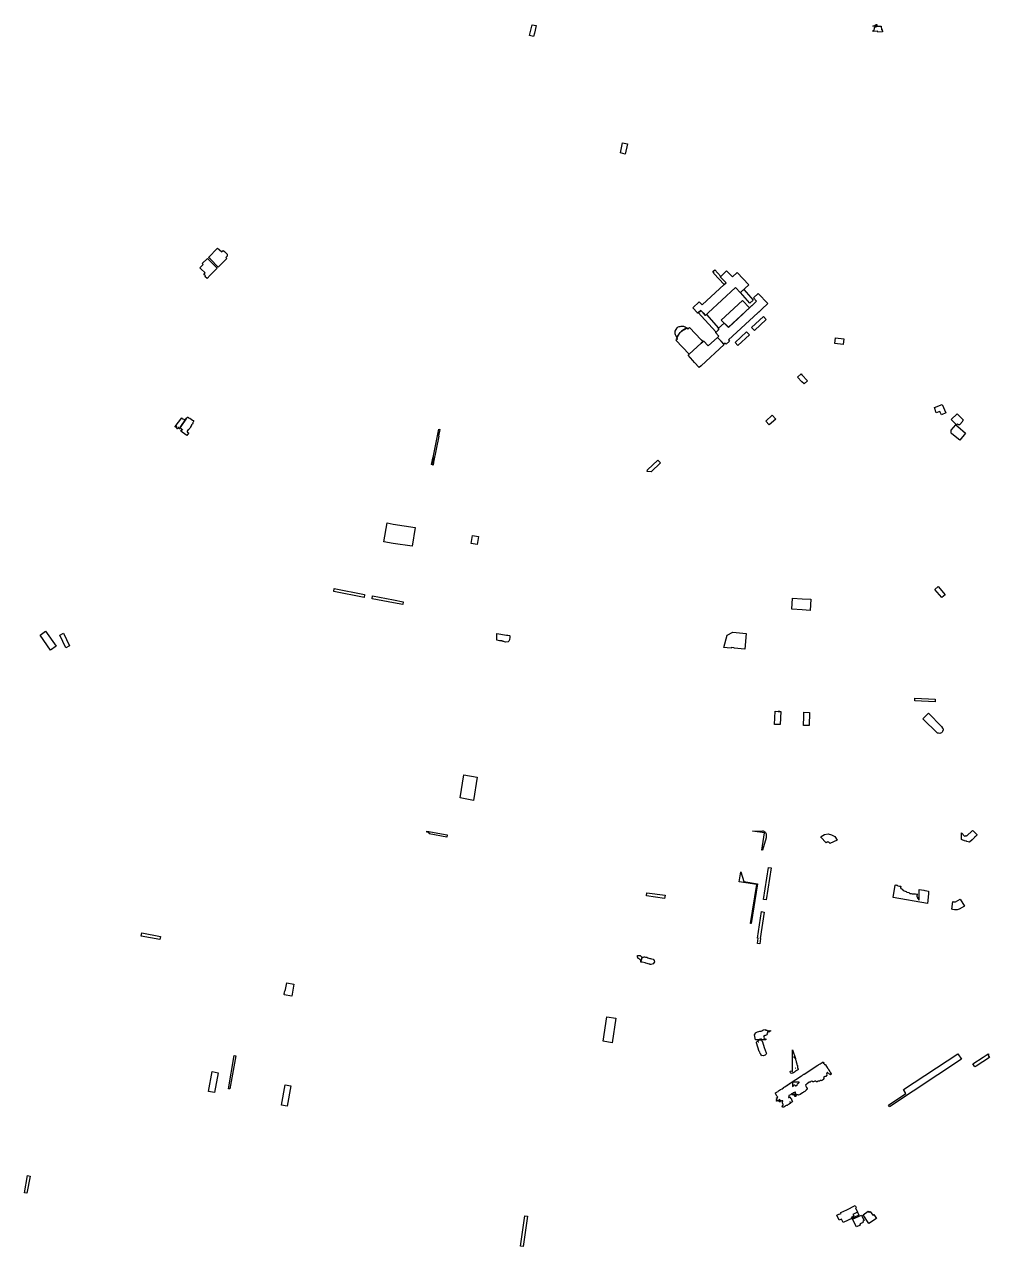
# Model space of a CAD drawing. Header units: metres. Extents: x 211180 to 213385, y 466835 to 469594.
# Drawn here: x 211198 to 212251, y 466835 to 468168 of the extents above; entities that cross this region are included whole.
import ezdxf

# ---------------------------------------------------------------- set-up
doc = ezdxf.new("R2010")
doc.units = ezdxf.units.M
doc.layers.add('DESCRIPTION_ERROR', color=5, linetype='Continuous')
doc.layers.add('EXCESS_ERROR', color=1, linetype='Continuous')

msp = doc.modelspace()

# ---------------------------------------------------------------- linework, layer by layer
at = {"layer": 'DESCRIPTION_ERROR'}
for points in [[(212126.3, 468166.8), (212127.4, 468167.8), (212128.3, 468168), (212128.3, 468166.1), (212129.2, 468166.2), (212130.1, 468166), (212130.5, 468166.3), (212131.6, 468166.3), (212131.7, 468166), (212133, 468166), (212133.3, 468162.2), (212133.3, 468162.2), (212134.2, 468162.3), (212134.4, 468160), (212129.3, 468159.7), (212129.2, 468160.5), (212124, 468160.2), (212124.5, 468161.3), (212125.4, 468161.9), (212125.3, 468162.5), (212125.8, 468163.1), (212125.8, 468164.5), (212126, 468165.1), (212128.3, 468165.6), (212128.3, 468166), (212124.1, 468166.1), (212124.1, 468166.3), (212126.3, 468166.8)], [(211376.4, 467739.4), (211376.8, 467739.4), (211376.9, 467739.3), (211377, 467739.3), (211377.4, 467738.9), (211378.6, 467738.4), (211381.6, 467736.1), (211382.6, 467735.8), (211382.6, 467734.9), (211382.3, 467734), (211382, 467733.8), (211382, 467733.1), (211381.6, 467732), (211380.7, 467731.3), (211380.5, 467730.5), (211380.2, 467730.4), (211380.2, 467729.9), (211379.4, 467728.9), (211379.4, 467728.1), (211378.4, 467727.2), (211378.2, 467726.3), (211377.7, 467726), (211377.4, 467726.3), (211375.7, 467724.1), (211376, 467723.2), (211377.3, 467722.3), (211377.3, 467722.2), (211377.4, 467722.1), (211377.4, 467722), (211375.5, 467719.4), (211370.5, 467723), (211369, 467724.1), (211370.6, 467726.4), (211369, 467724.1), (211369, 467724.2), (211369.8, 467725.4), (211370, 467726.5), (211369.2, 467726.8), (211368.4, 467727.5), (211368.1, 467727.5), (211367.8, 467726.9), (211367.3, 467726.9), (211367.3, 467727.6), (211366.8, 467728.1), (211366.3, 467728.1), (211365.7, 467726.9), (211365.4, 467726.8), (211364.5, 467727.7), (211364.5, 467729.3), (211364.3, 467729.4), (211364.2, 467729), (211364.3, 467728.2), (211363.8, 467728.1), (211362.8, 467728.9), (211362.8, 467729.2), (211369.9, 467738.6), (211370, 467738.4), (211371.2, 467737.7), (211372.4, 467737.4), (211372.6, 467737), (211373, 467736.7), (211373.2, 467736), (211373.6, 467736.2), (211374.6, 467737.7), (211375.2, 467738.3), (211368.1, 467728.3), (211375.3, 467738.3), (211376.4, 467739.4)], [(211373, 467735.6), (211373, 467735.9), (211372.9, 467735.6), (211373, 467735.6)], [(211727.8, 467500.9), (211727.8, 467499.5), (211727.4, 467496.7), (211726.9, 467495.2), (211726, 467494.3), (211723, 467494), (211721.9, 467494.2), (211721.9, 467494.4), (211721.3, 467494.8), (211719.8, 467494.8), (211719.4, 467495.3), (211718.9, 467495.4), (211716.5, 467495.4), (211715, 467496), (211713.7, 467496.2), (211713.6, 467503.6), (211724.2, 467501.7), (211725.1, 467501.5), (211725.7, 467501.5), (211727.5, 467501.2), (211727.8, 467500.9)], [(212221.4, 467278.4), (212220.5, 467278.6), (212220.5, 467286.1), (212224.4, 467282.1), (212225.3, 467283), (212226.1, 467282.2), (212232.5, 467288.5), (212233.4, 467288.2), (212236.2, 467285.3), (212237.2, 467284.6), (212237.5, 467284.1), (212237.5, 467283.4), (212235.9, 467281.9), (212235, 467281.1), (212234.9, 467281), (212232.3, 467278.5), (212232.2, 467278.4), (212232.2, 467278.4), (212229.5, 467275.8), (212229.4, 467275.8), (212226.5, 467276.6), (212226, 467276.9), (212225.3, 467277), (212223.8, 467277.4), (212223.7, 467277.5), (212223.3, 467277.6), (212222.3, 467277.8), (212221.4, 467278.4)], [(212184.7, 467219.9), (212184.8, 467219.6), (212183.5, 467209), (212146.1, 467215.3), (212148.3, 467229), (212149.4, 467229.1), (212149.8, 467228.9), (212150.5, 467228.9), (212151.2, 467228.3), (212152.9, 467227.7), (212154, 467227.9), (212154.4, 467227.4), (212154.4, 467226.8), (212153.9, 467226.4), (212154.1, 467226.2), (212154.5, 467225.3), (212155.9, 467224.4), (212157, 467223.1), (212160.4, 467221.9), (212161.2, 467221.3), (212163.1, 467220.8), (212163.8, 467220.1), (212164.4, 467219.9), (212165.9, 467219.8), (212166.8, 467219.4), (212170.4, 467219.5), (212171.8, 467219.2), (212172.1, 467218.8), (212173, 467218.8), (212173, 467218.6), (212172.1, 467218.6), (212171.8, 467218.3), (212171.8, 467217.1), (212172, 467217), (212172.1, 467216.3), (212172.5, 467215.8), (212172.6, 467214.8), (212173.4, 467214), (212174, 467212.9), (212174.4, 467213), (212174.4, 467224.3), (212179.7, 467223.3), (212180.5, 467223), (212181.2, 467223), (212184.7, 467222.3), (212184.7, 467219.9)], [(211870.6, 467147.2), (211869, 467148.5), (211867.9, 467149), (211867.7, 467149.8), (211867.1, 467150.5), (211867.1, 467151.8), (211867.3, 467152.1), (211870, 467152.3), (211871.8, 467150.3), (211872.2, 467150.3), (211871, 467145.8), (211872.2, 467150.3), (211872.4, 467150.3), (211872.6, 467150.5), (211873.7, 467150.4), (211874.3, 467150.8), (211875, 467150.8), (211875.8, 467150.2), (211877.3, 467150.2), (211878.3, 467149.7), (211878.3, 467149.5), (211880.7, 467148.9), (211881.2, 467148.7), (211882.4, 467148.6), (211884.4, 467148.1), (211885.4, 467146.7), (211885.6, 467145.1), (211884.1, 467143.2), (211881.8, 467142.5), (211880.6, 467142.5), (211880.6, 467142.5), (211880.6, 467142.6), (211880.5, 467142.6), (211880.2, 467142.8), (211876.3, 467143.7), (211875.7, 467144), (211872.3, 467144.7), (211871, 467145), (211870.9, 467145.2), (211871, 467145.8), (211870.7, 467146.2), (211870.6, 467147.2)], [(212006.8, 467071.4), (212006.9, 467070.7), (212008.7, 467070.5), (212008.9, 467070.1), (212010.1, 467070.2), (212011.1, 467069.9), (212011.7, 467070.2), (212012.5, 467070), (212012.4, 467069.4), (212011.9, 467069.6), (212011.3, 467069.3), (212011, 467069.6), (212010.1, 467068.6), (212009.6, 467068.9), (212009, 467068.8), (212008.9, 467067.5), (212008.7, 467067.1), (212008.2, 467067), (212008.6, 467066.4), (212008.2, 467065.6), (212007, 467064.7), (212006, 467064.8), (212004.8, 467064.1), (212005.3, 467063.5), (212005, 467062.2), (212005.3, 467061.5), (212005.6, 467061.2), (212006.8, 467061.4), (212007.2, 467060.9), (212007.2, 467060), (212002.8, 467060), (212002.4, 467060.8), (212001.5, 467060.8), (211999.8, 467060.4), (211999.3, 467060), (211995.8, 467060), (211994.8, 467065.6), (211995.7, 467066.8), (211996.1, 467067.8), (211996.8, 467068.3), (211998, 467068.7), (211999.7, 467069.2), (212000.5, 467069.5), (212000.7, 467069.6), (212002.2, 467069.6), (212003, 467070), (212003.9, 467070.7), (212004.6, 467071), (212006.8, 467071.4)], [(211996.9, 467057.5), (211997.2, 467057.5), (211997.3, 467058), (211997.5, 467058), (211998, 467058.6), (211999.1, 467058.5), (211999.3, 467059.2), (211998.8, 467059.8), (211999.4, 467060), (212002.3, 467060), (212002.7, 467058.8), (212003.2, 467058.6), (212003.4, 467058.1), (212005.2, 467051.8), (212007.7, 467046), (212007.8, 467045.3), (212007.6, 467044.4), (212006.4, 467043.4), (212004.4, 467042.8), (212002.7, 467043), (212002.3, 467042.8), (212001.6, 467044.6), (212001.2, 467044.7), (212000.9, 467045.3), (212000.6, 467046.6), (212000.1, 467047.5), (211996.9, 467056.7), (211996.9, 467057.5)], [(211999.2, 467057.4), (211999.1, 467057.6), (211998.8, 467057.4), (211999.2, 467057.4)], [(212041.8, 467026.9), (212041.3, 467026.9), (212040, 467026.3), (212039.4, 467025.5), (212037.4, 467024), (212035.3, 467023.3), (212034.4, 467023.8), (212034.1, 467024.2), (212033.9, 467025.7), (212034.2, 467026.1), (212035.4, 467026.2), (212035.8, 467025.6), (212036.2, 467025.6), (212036.2, 467049.2), (212039.4, 467039.8), (212039.4, 467039.5), (212039.7, 467038.8), (212040, 467038), (212040.2, 467036.2), (212041.2, 467034), (212041.2, 467032.9), (212041.8, 467032.3), (212041.9, 467030), (212042.6, 467028), (212042.7, 467027.6), (212041.8, 467026.9)], [(212065.9, 467033.5), (212066.5, 467034.1), (212069.9, 467036), (212070.2, 467035.4), (212070.5, 467035.4), (212070.6, 467034.7), (212070.4, 467034.4), (212070.8, 467034.1), (212071.3, 467033.3), (212071.9, 467033.2), (212072.2, 467032.8), (212073.4, 467031.1), (212074.1, 467029.9), (212074.2, 467029.8), (212074.5, 467029.4), (212074.6, 467029.1), (212075.4, 467028), (212075.4, 467027.6), (212075.9, 467027.2), (212077, 467025.6), (212077.1, 467025.4), (212077.4, 467025), (212077.9, 467024.2), (212077.9, 467024), (212078.6, 467023), (212078.6, 467022.5), (212077.8, 467022), (212077.6, 467021.9), (212077.4, 467022.2), (212076.5, 467022.5), (212075.8, 467023.4), (212074.8, 467023.6), (212074.4, 467024.4), (212074, 467024.4), (212073.5, 467022.8), (212073.6, 467021.4), (212072.5, 467020.2), (212071.8, 467020.2), (212071.8, 467020), (212070.2, 467019.2), (212070.4, 467017.9), (212070.1, 467017), (212070.1, 467016.9), (212069.2, 467016.3), (212068.9, 467016.2), (212068.9, 467016.2), (212067.6, 467015.3), (212067.7, 467015.8), (212067, 467015.9), (212065.6, 467015), (212064.1, 467015), (212063.3, 467014.3), (212062.6, 467014.4), (212061.5, 467015), (212060.6, 467015), (212059.2, 467014.3), (212058.5, 467014.3), (212057.4, 467014.9), (212056.2, 467014.7), (212055.5, 467014), (212054.3, 467013.8), (212052.4, 467012), (212051.5, 467011.9), (212050.9, 467011.2), (212050.3, 467011.1), (212050.8, 467009.5), (212051.2, 467009.3), (212051.6, 467008), (212052.4, 467007.1), (212052.4, 467006.3), (212051.8, 467005.8), (212051.2, 467005.7), (212050.8, 467004.5), (212050.4, 467004.5), (212049.6, 467003.6), (212048.8, 467003.4), (212048.8, 467003.2), (212048.3, 467003), (212047.9, 467002.6), (212047.2, 467002.3), (212044.7, 467000.5), (212042.8, 466999.8), (212042.5, 467000.2), (212041.2, 467000.2), (212040.8, 466999.7), (212040, 466999.4), (212039.8, 466998.8), (212039.9, 466998.4), (212039, 466998.2), (212038.8, 466999.4), (212037.7, 466999.7), (212037.6, 467000.2), (212037.8, 467000.9), (212038.2, 467001.1), (212039, 467000.9), (212039.2, 467000.2), (212039.6, 466999.7), (212039.9, 466999.7), (212039.9, 467000.2), (212040.2, 467000.5), (212040.2, 467000.9), (212039.5, 467001.6), (212039.4, 467003.2), (212038.8, 467003.2), (212038.3, 467002.6), (212036.9, 467002.4), (212036.2, 467001.7), (212036.2, 466999.8), (212035.9, 467001), (212035.7, 467001.2), (212035.2, 467001.2), (212034.4, 467000.6), (212034.1, 467000), (212032.4, 466999.4), (212032.1, 466997.3), (212032.8, 466997.3), (212032.8, 466997.9), (212033.2, 466997.9), (212033.2, 466997.5), (212033.5, 466997.4), (212034.6, 466996.2), (212034.8, 466995.6), (212035.1, 466995.6), (212035.2, 466994.2), (212035.4, 466994.2), (212035.6, 466993.7), (212036, 466993.4), (212036.2, 466992.7), (212035.6, 466992), (212034.2, 466991.4), (212034.1, 466991), (212032.8, 466989.8), (212031.2, 466989.2), (212030.6, 466988.6), (212029.4, 466988.5), (212029.3, 466988.3), (212028.7, 466988.2), (212028.2, 466987.4), (212027.8, 466987.4), (212026.7, 466986.5), (212025.8, 466986.6), (212025.2, 466987.7), (212025.5, 466988.4), (212026.2, 466988.9), (212026.2, 466989.5), (212025.6, 466990.3), (212025.4, 466991.5), (212025.6, 466993.7), (212025.2, 466993.7), (212025.4, 466993), (212024.8, 466992.7), (212024.4, 466993.4), (212023.4, 466993.6), (212022.6, 466994.6), (212021.9, 466995.1), (212021.3, 466993.9), (212021.4, 466993.7), (212022.2, 466993.7), (212023.1, 466992.6), (212021.9, 466992.5), (212021.4, 466993.4), (212019.7, 466993.4), (212019.2, 466993.1), (212018.9, 466993.2), (212018.9, 466993.8), (212019.1, 466993.9), (212019, 466995.1), (212019.5, 466995.4), (212019.5, 466995.8), (212018.9, 466996.3), (212018.8, 466997), (212020.1, 466997.2), (212020.2, 466997.5), (212019.5, 466998.2), (212019.1, 466998.9), (212018.8, 466999.7), (212018.5, 466999.9), (212018.3, 467000.1), (212017.8, 467001.5), (212017.6, 467001.6), (212017.7, 467002.3), (212018.7, 467002.9), (212019, 467002.9), (212020.6, 467003.8), (212021.1, 467004.5), (212021.5, 467004.8), (212021.8, 467004.8), (212022, 467005.1), (212023.1, 467005.8), (212025.1, 467006.6), (212026.4, 467007.7), (212026.6, 467008.1), (212026.6, 467008.1), (212027.8, 467008.7), (212027.8, 467008.9), (212030.6, 467010.7), (212030.6, 467010.7), (212030.7, 467010.8), (212033.1, 467012.3), (212033.6, 467012.6), (212033.6, 467012.7), (212046, 467020.7), (212046.1, 467020.8), (212046.3, 467020.9), (212047.7, 467021.9), (212048.3, 467022.2), (212048.8, 467022.5), (212049, 467022.8), (212063.8, 467032.4), (212064.2, 467032.6), (212064.6, 467032.9), (212064.9, 467033.1), (212065.9, 467033.5)], [(212037.7, 467041.1), (212038, 467041), (212038, 467041.6), (212037.7, 467041.7), (212037.7, 467041.1)], [(212038.2, 467040.5), (212038.4, 467040.5), (212038.4, 467040.7), (212038.2, 467040.8), (212038.2, 467040.5)], [(212069.9, 467034.7), (212070.2, 467034.7), (212070.2, 467035), (212069.9, 467035), (212069.9, 467034.7)], [(212039.9, 467029.1), (212039.9, 467029.2), (212039.6, 467029.1), (212039.9, 467029.1)], [(212036.2, 467009.3), (212037.2, 467009.4), (212038.2, 467011), (212039, 467011), (212039.2, 467009.9), (212039.5, 467009.9), (212040.1, 467010.4), (212041, 467010.2), (212041.4, 467010.7), (212041.9, 467012.2), (212042.2, 467012.4), (212042.6, 467012.4), (212043.4, 467013.5), (212043.4, 467014), (212036.2, 467014), (212036.2, 467009.3)], [(212026.8, 466988.8), (212026.8, 466988.9), (212026.7, 466988.8), (212026.8, 466988.8)], [(212033.4, 466992.2), (212033.8, 466992.1), (212033.8, 466992.6), (212033.4, 466992.6), (212033.4, 466992.2)]]:
    msp.add_lwpolyline(points, close=True, dxfattribs=at)
at = {"layer": 'EXCESS_ERROR'}
for points in [[(211752.2, 468167.7), (211756.5, 468166.8), (211754.7, 468158.6), (211754.7, 468158.6), (211753.8, 468154.7), (211749.4, 468156), (211752.2, 468167.7)], [(211856.3, 468037.6), (211853.8, 468026.5), (211848.6, 468027.8), (211851, 468039), (211856.3, 468037.6)], [(211400.9, 467912.3), (211400.9, 467912.3), (211399.2, 467913.8), (211409.1, 467924), (211410.8, 467922.4), (211410.8, 467922.4), (211413.5, 467919.8), (211413.5, 467919.8), (211415.2, 467921.5), (211416.7, 467920.1), (211416.7, 467920.1), (211419.4, 467917.5), (211419.4, 467915), (211418.2, 467913.7), (211418.1, 467913.7), (211419.2, 467912.7), (211409.8, 467903.2), (211400.9, 467912.3)], [(211408.7, 467902.1), (211406.1, 467899.5), (211406.1, 467899.5), (211401.1, 467894.5), (211401.1, 467894.4), (211397.6, 467890.7), (211395.3, 467893), (211395.9, 467893.6), (211395.9, 467893.6), (211394.1, 467895.3), (211395.5, 467896.9), (211395.5, 467896.9), (211390.8, 467901.5), (211390.8, 467901.5), (211389.8, 467902.6), (211393.3, 467906.1), (211392.3, 467907.1), (211397.9, 467912.8), (211408.7, 467902.1)], [(211957.5, 467892.6), (211963.8, 467885.9), (211963.7, 467885.9), (211963.7, 467885.9), (211961.8, 467884.1), (211950.3, 467896.3), (211950.7, 467896.7), (211949.2, 467898.4), (211951.4, 467900.4), (211958, 467893.1), (211957.5, 467892.6)], [(211942.3, 467851.4), (211941.3, 467850.5), (211938.7, 467853.2), (211936.2, 467856), (211933.2, 467853.2), (211932.9, 467853), (211932.8, 467853.1), (211932.7, 467853.2), (211927.5, 467858.8), (211934.4, 467865.3), (211937.6, 467861.9), (211961.8, 467884.1), (211963.8, 467885.9), (211957.5, 467892.6), (211958, 467893.1), (211964.4, 467899.2), (211970.8, 467892.5), (211970.8, 467892.5), (211976.1, 467897.5), (211988.7, 467883.9), (211979.6, 467875.4), (211979.5, 467875.3), (211974.2, 467881.1), (211944.2, 467853.2), (211942.3, 467851.4)], [(211966.6, 467823.8), (211967.7, 467822.6), (211963.9, 467819.1), (211962.8, 467820.3), (211961.4, 467819.1), (211959.1, 467821.6), (211956.5, 467824.4), (211954.5, 467826.5), (211955.9, 467827.8), (211952.3, 467831.8), (211952.9, 467832.4), (211956, 467835.2), (211956, 467835.2), (211955.1, 467836.2), (211955.6, 467836.7), (211961.6, 467842.2), (211966.3, 467837.2), (211972.4, 467842.9), (211972.4, 467842.9), (211976.2, 467846.4), (211976.2, 467846.4), (211983.5, 467853.2), (211992.1, 467861.3), (211992.3, 467861.5), (211995, 467864), (211995.7, 467864.6), (211995.8, 467864.8), (211995.8, 467864.8), (211997.1, 467866), (211993.7, 467869.6), (211999, 467874.6), (212009.4, 467863.4), (212002.9, 467857.4), (212002.9, 467857.4), (212002.8, 467857.3), (211999.4, 467854.2), (211999.4, 467854.2), (211999.4, 467854.2), (211999.3, 467854), (211998.4, 467853.2), (211966.6, 467823.8)], [(211989.8, 467864), (211979.6, 467875.4), (211979.6, 467875.4), (211979.6, 467875.4), (211982.2, 467877.9), (211982.2, 467877.9), (211983.1, 467878.7), (211993.2, 467867.2), (211989.8, 467864)], [(211981.9, 467866.9), (211989.3, 467858.9), (211966.5, 467837.8), (211958.6, 467845.2), (211981.9, 467866.9)], [(211933.7, 467853.2), (211933.5, 467853.5), (211936.2, 467856), (211938.7, 467853.2), (211941.3, 467850.5), (211942.3, 467851.4), (211955.6, 467836.7), (211955.1, 467836.2), (211956, 467835.2), (211952.9, 467832.4), (211936.5, 467850.2), (211933.7, 467853.2)], [(212007.5, 467846.2), (211994.7, 467834.2), (211991.6, 467837.5), (212004.5, 467849.5), (212007.5, 467846.2)], [(211921, 467836.7), (211918.6, 467835.7), (211915.1, 467833.3), (211912.8, 467830.9), (211910.3, 467827.1), (211909.7, 467827.4), (211909.5, 467827.6), (211909.4, 467827.8), (211909, 467828.5), (211908.7, 467829.2), (211908.4, 467830.4), (211908.3, 467831.7), (211908.4, 467833.4), (211910.3, 467836.9), (211911.6, 467837.9), (211912.6, 467838.4), (211913.8, 467838.6), (211915, 467838.8), (211915.9, 467838.8), (211917.3, 467838.7), (211918.1, 467838.4), (211919.2, 467838), (211920.1, 467837.5), (211921, 467836.7)], [(211938.3, 467821.8), (211936.5, 467820.2), (211923.5, 467808.1), (211909.1, 467823.4), (211911, 467825.1), (211910.3, 467825.9), (211910, 467825.4), (211909.7, 467825.7), (211910.3, 467827), (211911.2, 467828.4), (211912.1, 467829.6), (211912.9, 467830.8), (211913.8, 467831.8), (211914.8, 467832.8), (211916.1, 467833.9), (211917.6, 467834.9), (211919, 467835.7), (211920.6, 467836.5), (211921.7, 467836.9), (211921.9, 467836.6), (211921.5, 467836.4), (211922.2, 467835.5), (211924, 467837.2), (211936.5, 467823.8), (211938.3, 467821.8)], [(211944.3, 467817.3), (211944.3, 467817.3), (211954.5, 467826.5), (211961.4, 467819.1), (211961.6, 467818.8), (211936.5, 467795.6), (211934.6, 467793.8), (211929.5, 467799.3), (211927.5, 467801.4), (211922.3, 467807.1), (211923.5, 467808.1), (211932.2, 467816.2), (211936.5, 467820.2), (211938.3, 467821.8), (211939.3, 467822.8), (211944.3, 467817.3)], [(211986.2, 467832.5), (211989.3, 467829.2), (211976.8, 467817.6), (211973.8, 467820.8), (211986.2, 467832.5)], [(212082.5, 467819.9), (212083.3, 467826.2), (212092.3, 467825), (212091.4, 467818.8), (212082.5, 467819.9)], [(212052.8, 467779.2), (212049, 467775.7), (212046.6, 467778.2), (212041.9, 467783.2), (212045.6, 467786.8), (212046.6, 467785.8), (212052.8, 467779.2)], [(212203.5, 467744.3), (212198.7, 467742), (212197, 467745.8), (212193, 467744.1), (212191.2, 467749.9), (212199.5, 467753.5), (212203.5, 467744.3), (212203.5, 467744.3)], [(212014.1, 467741.7), (212018, 467737.5), (212011, 467731.1), (212007.1, 467735.3), (212014.1, 467741.7)], [(212221.9, 467735.4), (212222.2, 467735.2), (212218.5, 467731.3), (212217.4, 467731), (212216.4, 467732), (212215.4, 467731), (212209.5, 467736.8), (212215.8, 467743.1), (212222.7, 467736.2), (212221.9, 467735.4)], [(212218.9, 467714.4), (212210.3, 467721.4), (212209.5, 467722.1), (212209.4, 467725.2), (212214.4, 467731.2), (212216.6, 467729.3), (212225.2, 467722.1), (212218.9, 467714.4)], [(211644.4, 467696.4), (211642.7, 467688.3), (211650.5, 467726.4), (211651.5, 467726.1), (211650.1, 467719.1), (211650, 467719.1), (211650.6, 467718.9), (211644.7, 467690.3), (211644.1, 467687.3), (211642.6, 467687.7), (211644.4, 467696.4)], [(211878, 467682.1), (211889.3, 467692.6), (211892.2, 467689.5), (211882, 467679.9), (211877.8, 467680.3), (211878, 467682.1)], [(211600.7, 467622.9), (211624.7, 467619), (211621.5, 467598.6), (211600.7, 467601.8), (211590.5, 467603.4), (211593.9, 467624.1), (211600.7, 467622.9)], [(211685.7, 467601.6), (211687.1, 467610.3), (211693.6, 467609.3), (211692.2, 467600.5), (211685.7, 467601.6)], [(212202.9, 467545.8), (212199.2, 467542.7), (212191.5, 467551.6), (212195.2, 467554.8), (212202.9, 467545.8)], [(211568.8, 467542.9), (211535.7, 467549.4), (211536.2, 467552.4), (211569.4, 467546), (211568.8, 467542.9)], [(211600.8, 467540.1), (211611.6, 467538.1), (211611, 467535), (211600.8, 467536.9), (211577.6, 467541.3), (211578.2, 467544.4), (211600.8, 467540.1)], [(212036.4, 467542), (212047, 467541.4), (212056.3, 467540.9), (212055.4, 467528.6), (212047, 467529.2), (212035.5, 467530), (212036.4, 467542)], [(211221.3, 467505.9), (211232.8, 467489.6), (211226.8, 467485.3), (211215.3, 467501.7), (211221.3, 467505.9)], [(211241.1, 467503.7), (211247.6, 467489.9), (211243.3, 467487.9), (211236.8, 467501.7), (211241.1, 467503.7)], [(211985.6, 467503.6), (211984.4, 467486.5), (211972.7, 467487.3), (211972.7, 467487.9), (211969.3, 467488.2), (211969.3, 467487.5), (211965, 467487.9), (211961.4, 467488.2), (211965, 467501.7), (211971.1, 467504.8), (211985.6, 467503.6)], [(212169.7, 467429.9), (212169.9, 467432.9), (212191.9, 467432), (212191.9, 467428.9), (212169.7, 467429.9)], [(212016.7, 467404.2), (212017.3, 467418.6), (212017.3, 467418.6), (212022.5, 467418.4), (212020.6, 467418.5), (212023.4, 467418.4), (212022.8, 467404), (212016.7, 467404.2)], [(212048.6, 467412.8), (212048.7, 467417.5), (212048.7, 467417.5), (212054.9, 467417.3), (212054.4, 467403), (212048.3, 467403.2), (212048.6, 467412.8)], [(212184.5, 467416.5), (212199, 467402), (212200.1, 467400.3), (212200.5, 467399.3), (212200.5, 467398.2), (212200.1, 467396.7), (212199.6, 467395.8), (212198.8, 467395.1), (212197.9, 467394.7), (212196.9, 467394.5), (212195.5, 467394.6), (212194.4, 467394.8), (212178.6, 467410.4), (212184.5, 467416.5)], [(211677.6, 467349.3), (211692.4, 467346.7), (211688.4, 467321.4), (211673.6, 467324), (211677.6, 467349.3)], [(211639.8, 467284.8), (211640.1, 467286), (211637.3, 467286.6), (211637.5, 467287.7), (211659.7, 467283.8), (211659.3, 467281.4), (211639.8, 467284.8)], [(212003.5, 467288.2), (212004.2, 467288.1), (212004.9, 467287.9), (212005.5, 467287.6), (212006.1, 467287), (212006.7, 467286.3), (212007.1, 467285.5), (212007.5, 467284.7), (212007.7, 467284), (212007.7, 467283.2), (212007.7, 467282.3), (212007.6, 467281.3), (212007.4, 467280.6), (212003.7, 467266.9), (212002.9, 467267.1), (212005.8, 467285.8), (211992.6, 467287.8), (211992.6, 467287.9), (212003.5, 467288.2)], [(212067.1, 467281.3), (212067.7, 467281.8), (212071.2, 467284), (212075.1, 467284.8), (212079, 467283.9), (212082.4, 467281.8), (212085, 467277.8), (212077.1, 467274.3), (212076.9, 467274.8), (212076.6, 467275.2), (212076.4, 467275.4), (212076.1, 467275.7), (212075.8, 467275.8), (212075.4, 467275.9), (212074.9, 467276), (212074.3, 467275.9), (212073.8, 467275.7), (212073.4, 467275.4), (212073.1, 467275), (212067.1, 467281.3)], [(212010.1, 467248.2), (212013.1, 467247.8), (212007.7, 467212.8), (212004.6, 467213.2), (212010.1, 467248.2)], [(211983.3, 467233), (211998, 467230.5), (211991.3, 467187), (211990.4, 467187.2), (211997.2, 467229.7), (211978, 467232.6), (211979.8, 467243.3), (211983.3, 467233)], [(211897.2, 467217.8), (211896.7, 467214.5), (211877, 467217.3), (211877.5, 467220.5), (211897.2, 467217.8)], [(212224, 467205.9), (212218.3, 467202.6), (212216.1, 467202.1), (212214.4, 467201.9), (212213.2, 467202), (212211.4, 467202.4), (212210.2, 467202.6), (212211.4, 467210.9), (212212.1, 467210.8), (212213, 467210.7), (212213.9, 467210.8), (212214.3, 467210.8), (212219.2, 467213.6), (212224, 467205.9)], [(212005.5, 467199.5), (212001.1, 467170.6), (212001.1, 467170.6), (212001.4, 467170.6), (212000.5, 467164.7), (211998.1, 467165.1), (211998.9, 467171.1), (211998.9, 467171.1), (211998.1, 467171.2), (212002.6, 467200.2), (212005.5, 467199.5)], [(211346.1, 467169.5), (211325.8, 467173.4), (211326.5, 467176.9), (211346.8, 467173), (211346.1, 467169.5)], [(211481.8, 467109.1), (211482.1, 467110.6), (211481.8, 467110.6), (211481.8, 467110.6), (211482.3, 467113.5), (211482.8, 467113.4), (211484.5, 467122.4), (211492.3, 467120.9), (211489.9, 467107.6), (211481.8, 467109.1)], [(211833.8, 467085.2), (211843.6, 467083.7), (211839.5, 467057), (211829.6, 467058.5), (211833.8, 467085.2)], [(211427.3, 467042.9), (211429, 467042.6), (211422.5, 467006.5), (211420.8, 467006.8), (211427.3, 467042.9)], [(212141.7, 466987.8), (212141, 466988.8), (212160.1, 467001.7), (212157.3, 467005.9), (212216.5, 467045), (212220.5, 467038.9), (212142.2, 466987.1), (212141.7, 466987.8)], [(212244.3, 467041.3), (212244.2, 467041.3), (212249.8, 467044.9), (212250.6, 467043.7), (212249.8, 467043.2), (212251.3, 467040.9), (212236.6, 467031.4), (212236.6, 467031.4), (212235.3, 467030.6), (212233.1, 467034.1), (212244.3, 467041.3)], [(211403.3, 467025.4), (211409.6, 467024.3), (211405.6, 467002.6), (211399.3, 467003.8), (211403.3, 467025.4)], [(211482.6, 467011.2), (211489, 467010.1), (211485.1, 466987.7), (211478.7, 466988.8), (211482.6, 467011.2)], [(211204.5, 466911.5), (211201.1, 466892.7), (211198.3, 466893.2), (211201.7, 466912), (211204.5, 466911.5)], [(212102.2, 466869.6), (212103.2, 466867.7), (212100.4, 466866.3), (212100.9, 466865.3), (212091.6, 466860.8), (212089.8, 466864.5), (212087.3, 466863.4), (212084.7, 466868.7), (212087.5, 466870.1), (212087.6, 466869.8), (212089.3, 466870.7), (212088.9, 466871.6), (212095.5, 466874.8), (212104.7, 466879.2), (212105.6, 466877.3), (212104.9, 466876.9), (212107.2, 466872), (212102.2, 466869.6)], [(212091.6, 466860.8), (212089.8, 466864.5), (212087.3, 466863.4), (212084.7, 466868.7), (212087.5, 466870.1), (212087.6, 466869.8), (212089.3, 466870.7), (212088.9, 466871.6), (212095.5, 466874.8), (212104.7, 466879.2), (212105.6, 466877.3), (212104.9, 466876.9), (212108.6, 466869), (212091.6, 466860.8)], [(211747.1, 466867.7), (211742.3, 466834.6), (211739.6, 466835), (211744.4, 466868.1), (211747.1, 466867.7)], [(212111.4, 466868.8), (212113.5, 466864.8), (212114.4, 466863.1), (212112.9, 466862.4), (212113.5, 466861.1), (212112.6, 466860.6), (212109.7, 466859.2), (212110.1, 466858.3), (212110.3, 466857.9), (212106.2, 466856), (212101.9, 466864.3), (212111.4, 466869), (212111.4, 466868.8)], [(212119, 466873.2), (212120, 466871.9), (212121.1, 466872.7), (212123.8, 466868.8), (212124.9, 466869.5), (212127.9, 466865.3), (212119.7, 466859.6), (212113.3, 466869.3), (212119, 466873.2)]]:
    msp.add_lwpolyline(points, close=True, dxfattribs=at)

doc.saveas('drawing.dxf')
